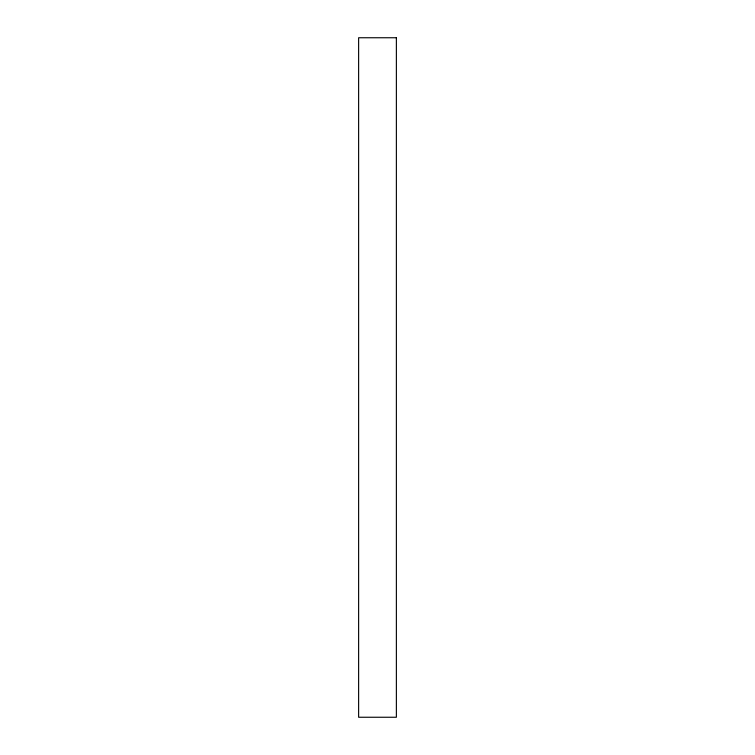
<?xml version="1.0" encoding="UTF-8"?>
<svg xmlns="http://www.w3.org/2000/svg" width="755" height="755" viewBox="0 0 755 755"><rect width="100%" height="100%" fill="white"/><g stroke="black" fill="none" stroke-linecap="round" stroke-linejoin="round"><path stroke-width="1.13" d="M396.375 37.75L358.625 37.75L358.625 717.25L396.375 717.25L396.375 37.75"/></g></svg>
